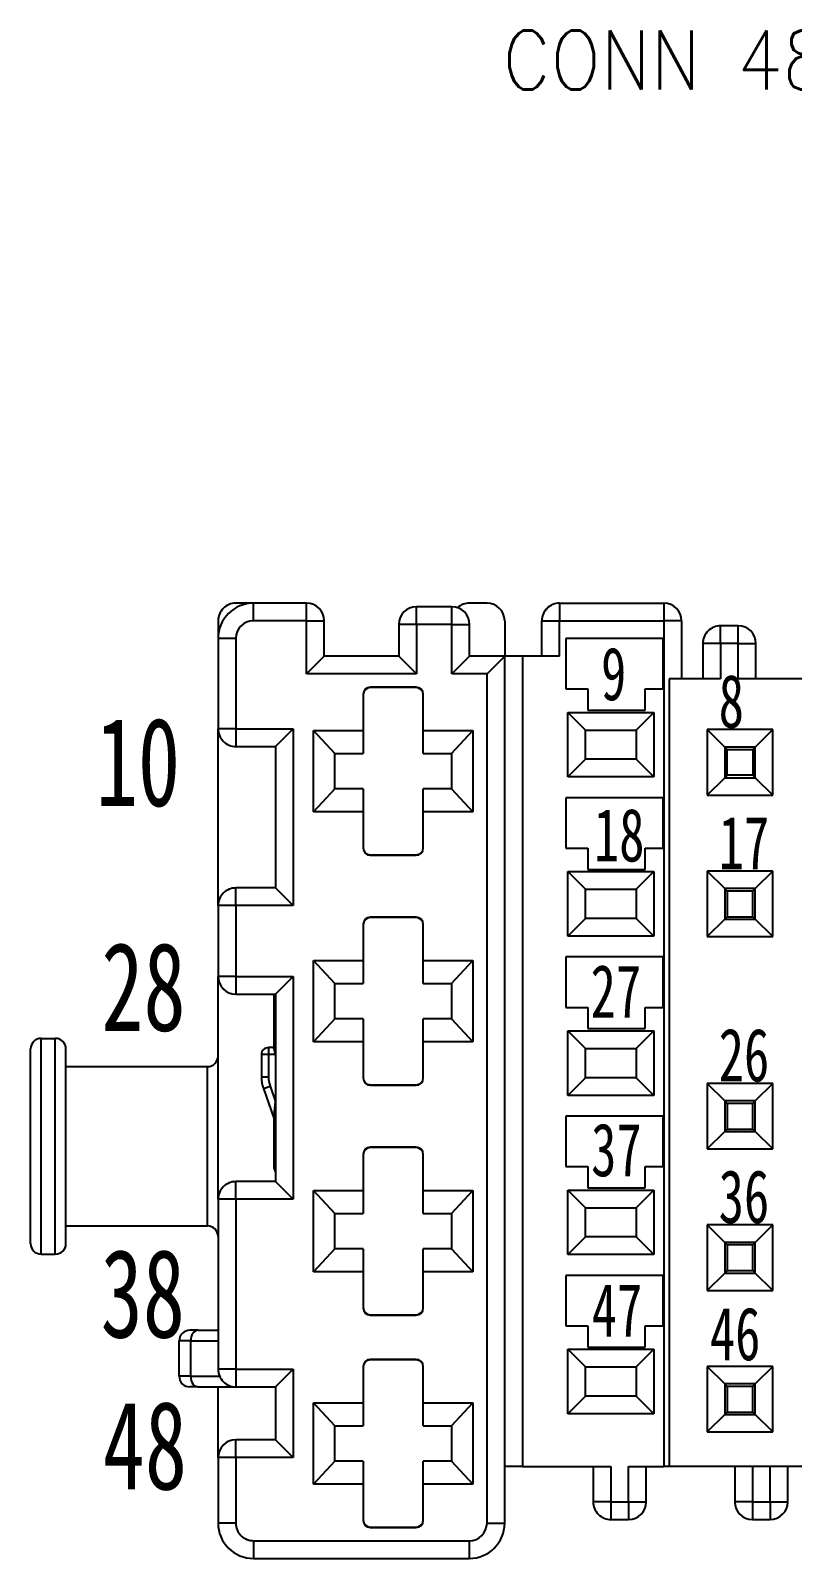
# Model space of a CAD drawing. Header units: inches. Extents: x 47316 to 59086, y 3141 to 11743.
# Drawn here: x 50661.9 to 50694.2, y 5804.1 to 5868.9 of the extents above; entities that cross this region are included whole.
import ezdxf

# ---------------------------------------------------------------- set-up
doc = ezdxf.new("R2010")
doc.units = ezdxf.units.IN
doc.header["$MEASUREMENT"] = 0
doc.layers.add('_BLACK_HOLE', color=7, linetype='Continuous')
doc.styles.get("Standard").update_dxf_attribs({"font": ''})
doc.styles.get('Standard').set_extended_font_data('SimSun')

msp = doc.modelspace()

# ---------------------------------------------------------------- linework, layer by layer
at = {"layer": '_BLACK_HOLE', "color": 0, "lineweight": -3, "ltscale": 0.012387}
msp.add_line((50671.38, 5844.579), (50670.637, 5844.579), dxfattribs=at)
at = {"layer": '_BLACK_HOLE', "color": 0, "lineweight": -3, "ltscale": 0.0375}
for p, q in [((50673.637, 5844.579), (50671.387, 5844.579)), ((50673.637, 5843.829), (50671.387, 5843.829)), ((50673.637, 5841.579), (50673.637, 5843.829)), ((50672.324, 5811.354), (50672.324, 5809.104))]:
    msp.add_line(p, q, dxfattribs=at)
at = {"layer": '_BLACK_HOLE', "color": 0, "lineweight": -3, "ltscale": 0.0125}
for p, q in [((50671.387, 5843.829), (50671.387, 5844.579)), ((50673.637, 5843.829), (50673.637, 5844.579)), ((50678.296, 5843.679), (50678.296, 5844.429)), ((50679.796, 5843.679), (50679.796, 5844.429)), ((50681.287, 5844.579), (50680.537, 5844.579)), ((50684.362, 5844.579), (50684.362, 5843.829)), ((50688.787, 5844.579), (50688.787, 5843.829)), ((50673.637, 5843.829), (50674.387, 5843.829)), ((50678.296, 5843.679), (50677.546, 5843.679)), ((50679.796, 5843.679), (50680.546, 5843.679)), ((50683.612, 5843.829), (50684.362, 5843.829)), ((50689.537, 5843.829), (50688.787, 5843.829)), ((50691.937, 5843.619), (50691.187, 5843.619)), ((50691.187, 5842.869), (50691.187, 5843.619)), ((50691.937, 5842.869), (50691.937, 5843.619)), ((50670.637, 5843.079), (50669.887, 5843.079)), ((50691.187, 5842.869), (50690.437, 5842.869)), ((50691.937, 5842.869), (50691.187, 5842.869)), ((50691.937, 5842.869), (50692.687, 5842.869)), ((50682.787, 5842.329), (50682.037, 5842.329)), ((50687.999, 5840.941), (50688.749, 5840.941)), ((50670.637, 5839.254), (50669.887, 5839.254)), ((50670.637, 5839.254), (50670.637, 5838.504)), ((50687.999, 5834.191), (50688.749, 5834.191)), ((50670.637, 5831.754), (50670.637, 5832.504)), ((50670.637, 5831.754), (50669.887, 5831.754)), ((50670.637, 5828.754), (50669.887, 5828.754)), ((50670.637, 5828.754), (50670.637, 5828.004)), ((50687.999, 5827.442), (50688.749, 5827.442)), ((50687.999, 5820.691), (50688.749, 5820.691)), ((50670.637, 5819.304), (50670.637, 5820.054)), ((50670.637, 5819.304), (50669.887, 5819.304)), ((50687.999, 5813.941), (50688.749, 5813.941)), ((50670.637, 5812.104), (50669.887, 5812.104)), ((50670.637, 5812.104), (50670.637, 5811.354)), ((50670.637, 5808.354), (50670.637, 5809.104)), ((50670.637, 5808.354), (50669.887, 5808.354)), ((50682.787, 5807.979), (50682.037, 5807.979)), ((50686.537, 5806.479), (50685.787, 5806.479)), ((50686.537, 5806.479), (50687.287, 5806.479)), ((50686.537, 5806.479), (50686.537, 5805.729)), ((50687.287, 5806.479), (50688.037, 5806.479)), ((50687.287, 5806.479), (50687.287, 5805.729)), ((50692.537, 5806.479), (50691.787, 5806.479)), ((50692.537, 5806.479), (50693.287, 5806.479)), ((50692.537, 5806.479), (50692.537, 5805.729)), ((50693.287, 5806.479), (50694.037, 5806.479)), ((50693.287, 5806.479), (50693.287, 5805.729)), ((50670.637, 5805.579), (50669.887, 5805.579)), ((50681.287, 5805.579), (50682.037, 5805.578)), ((50686.537, 5805.729), (50687.287, 5805.729)), ((50692.537, 5805.729), (50693.287, 5805.729)), ((50671.387, 5804.829), (50671.387, 5804.079)), ((50680.537, 5804.829), (50680.537, 5804.079))]:
    msp.add_line(p, q, dxfattribs=at)
at = {"layer": '_BLACK_HOLE', "color": 0, "lineweight": -3, "ltscale": 0.025}
for p, q in [((50679.796, 5844.429), (50678.296, 5844.429)), ((50674.387, 5842.329), (50674.387, 5843.829)), ((50679.796, 5843.679), (50678.296, 5843.679)), ((50682.037, 5843.829), (50682.037, 5842.329)), ((50683.612, 5842.329), (50683.612, 5843.829)), ((50684.362, 5842.329), (50684.362, 5843.829)), ((50690.437, 5842.869), (50690.437, 5841.369)), ((50691.187, 5842.869), (50691.187, 5841.369)), ((50691.937, 5841.369), (50691.937, 5842.869)), ((50692.687, 5841.369), (50692.687, 5842.869)), ((50674.837, 5836.704), (50674.837, 5838.204)), ((50679.787, 5838.204), (50679.787, 5836.704)), ((50674.837, 5826.954), (50674.837, 5828.454)), ((50679.787, 5828.454), (50679.787, 5826.954)), ((50674.837, 5817.204), (50674.837, 5818.704)), ((50679.787, 5818.704), (50679.787, 5817.204)), ((50668.237, 5811.804), (50668.237, 5813.304)), ((50668.728, 5811.804), (50668.728, 5813.304)), ((50674.837, 5808.204), (50674.837, 5809.704)), ((50679.787, 5809.704), (50679.787, 5808.204)), ((50685.787, 5807.979), (50685.787, 5806.479)), ((50686.537, 5807.979), (50686.537, 5806.479)), ((50687.287, 5807.979), (50688.787, 5807.979)), ((50687.287, 5806.479), (50687.287, 5807.979)), ((50688.037, 5806.479), (50688.037, 5807.979)), ((50691.787, 5807.979), (50691.787, 5806.479)), ((50692.537, 5807.979), (50692.537, 5806.479)), ((50693.287, 5806.479), (50693.287, 5807.979)), ((50694.037, 5806.479), (50694.037, 5807.979))]:
    msp.add_line(p, q, dxfattribs=at)
at = {"layer": '_BLACK_HOLE', "color": 0, "lineweight": -3, "ltscale": 0.07375}
for p, q in [((50684.362, 5844.579), (50688.787, 5844.579)), ((50684.362, 5843.829), (50688.787, 5843.829))]:
    msp.add_line(p, q, dxfattribs=at)
at = {"layer": '_BLACK_HOLE', "color": 0, "lineweight": -3, "ltscale": 0.012499}
msp.add_line((50669.887, 5843.829), (50669.887, 5843.079), dxfattribs=at)
at = {"layer": '_BLACK_HOLE', "color": 0, "lineweight": -3, "ltscale": 0.022501}
for p, q in [((50677.546, 5843.679), (50677.546, 5842.329)), ((50680.546, 5842.329), (50680.546, 5843.679))]:
    msp.add_line(p, q, dxfattribs=at)
at = {"layer": '_BLACK_HOLE', "color": 0, "lineweight": -3, "ltscale": 0.035001}
for p, q in [((50678.296, 5843.679), (50678.296, 5841.579)), ((50679.796, 5841.579), (50679.796, 5843.679)), ((50673.937, 5839.179), (50676.037, 5839.179)), ((50676.037, 5835.729), (50673.937, 5835.729)), ((50673.937, 5829.429), (50676.037, 5829.429)), ((50676.037, 5825.979), (50673.937, 5825.979)), ((50673.937, 5819.679), (50676.037, 5819.679)), ((50676.037, 5816.229), (50673.937, 5816.229)), ((50673.937, 5810.679), (50676.037, 5810.679)), ((50676.037, 5807.229), (50673.937, 5807.229))]:
    msp.add_line(p, q, dxfattribs=at)
at = {"layer": '_BLACK_HOLE', "color": 0, "lineweight": -3}
for p, q in [((50688.787, 5843.829), (50688.787, 5807.979)), ((50682.037, 5805.579), (50682.037, 5842.329)), ((50682.787, 5842.329), (50682.787, 5807.979)), ((50681.287, 5805.579), (50681.287, 5841.579)), ((50689.012, 5841.369), (50689.012, 5807.979)), ((50672.251, 5825.708), (50672.249, 5825.721)), ((50672.262, 5825.674), (50672.251, 5825.708)), ((50672.324, 5825.439), (50672.262, 5825.674)), ((50672.259, 5822.889), (50672.324, 5823.433)), ((50672.249, 5822.793), (50672.259, 5822.889))]:
    msp.add_line(p, q, dxfattribs=at)
at = {"layer": '_BLACK_HOLE', "color": 0, "lineweight": -3, "ltscale": 0.041}
msp.add_line((50689.537, 5843.829), (50689.537, 5841.369), dxfattribs=at)
at = {"layer": '_BLACK_HOLE', "color": 0, "lineweight": -3, "ltscale": 0.06375}
for p, q in [((50669.887, 5843.079), (50669.887, 5839.254)), ((50670.637, 5843.079), (50670.637, 5839.254))]:
    msp.add_line(p, q, dxfattribs=at)
at = {"layer": '_BLACK_HOLE', "color": 0, "lineweight": -3, "ltscale": 0.035625}
for p, q in [((50684.624, 5843.079), (50684.624, 5840.941)), ((50688.749, 5840.941), (50688.749, 5843.079)), ((50684.624, 5836.329), (50684.624, 5834.191)), ((50688.749, 5834.191), (50688.749, 5836.329)), ((50684.624, 5829.579), (50684.624, 5827.442)), ((50688.749, 5827.442), (50688.749, 5829.579)), ((50684.624, 5822.829), (50684.624, 5820.691)), ((50688.749, 5820.691), (50688.749, 5822.829)), ((50684.624, 5816.079), (50684.624, 5813.941)), ((50688.749, 5813.941), (50688.749, 5816.079))]:
    msp.add_line(p, q, dxfattribs=at)
at = {"layer": '_BLACK_HOLE', "color": 0, "lineweight": -3, "ltscale": 0.06875}
for p, q in [((50688.749, 5843.079), (50684.624, 5843.079)), ((50688.749, 5836.329), (50684.624, 5836.329)), ((50688.749, 5829.579), (50684.624, 5829.579)), ((50688.749, 5822.829), (50684.624, 5822.829)), ((50688.749, 5816.079), (50684.624, 5816.079))]:
    msp.add_line(p, q, dxfattribs=at)
at = {"layer": '_BLACK_HOLE', "color": 0, "lineweight": -3, "ltscale": 0.017678}
for p, q in [((50674.387, 5842.329), (50673.637, 5841.579)), ((50677.546, 5842.329), (50678.296, 5841.579)), ((50680.546, 5842.329), (50679.796, 5841.579)), ((50682.037, 5842.329), (50681.287, 5841.579)), ((50685.468, 5839.197), (50684.718, 5839.947)), ((50687.606, 5839.197), (50688.356, 5839.947)), ((50672.324, 5838.504), (50673.074, 5839.254)), ((50685.468, 5837.96), (50684.718, 5837.21)), ((50687.606, 5837.96), (50688.356, 5837.21)), ((50685.468, 5832.447), (50684.718, 5833.197)), ((50687.606, 5832.447), (50688.356, 5833.197)), ((50672.324, 5832.504), (50673.074, 5831.754)), ((50685.468, 5831.21), (50684.718, 5830.46)), ((50687.606, 5831.21), (50688.356, 5830.46)), ((50672.324, 5828.004), (50673.074, 5828.754)), ((50685.468, 5825.697), (50684.718, 5826.447)), ((50687.606, 5825.697), (50688.356, 5826.447)), ((50685.468, 5824.46), (50684.718, 5823.71)), ((50687.606, 5824.46), (50688.356, 5823.71)), ((50672.324, 5820.054), (50673.074, 5819.304)), ((50685.468, 5818.947), (50684.718, 5819.697)), ((50687.606, 5818.947), (50688.356, 5819.697)), ((50685.468, 5817.71), (50684.718, 5816.96)), ((50687.606, 5817.71), (50688.356, 5816.96)), ((50685.468, 5812.197), (50684.718, 5812.947)), ((50687.606, 5812.197), (50688.356, 5812.947)), ((50672.324, 5811.354), (50673.074, 5812.104)), ((50685.468, 5810.96), (50684.718, 5810.21)), ((50687.606, 5810.96), (50688.356, 5810.21)), ((50672.324, 5809.104), (50673.074, 5808.354))]:
    msp.add_line(p, q, dxfattribs=at)
at = {"layer": '_BLACK_HOLE', "color": 0, "lineweight": -3, "ltscale": 0.052649}
msp.add_line((50677.546, 5842.329), (50674.387, 5842.329), dxfattribs=at)
at = {"layer": '_BLACK_HOLE', "color": 0, "lineweight": -3, "ltscale": 0.02485}
for p, q in [((50682.037, 5842.329), (50680.546, 5842.329)), ((50681.287, 5841.579), (50679.796, 5841.579))]:
    msp.add_line(p, q, dxfattribs=at)
at = {"layer": '_BLACK_HOLE', "color": 0, "lineweight": -3, "ltscale": 0.02625}
msp.add_line((50684.362, 5842.329), (50682.787, 5842.329), dxfattribs=at)
at = {"layer": '_BLACK_HOLE', "color": 0, "lineweight": -3, "ltscale": 0.077649}
msp.add_line((50678.296, 5841.579), (50673.637, 5841.579), dxfattribs=at)
at = {"layer": '_BLACK_HOLE', "color": 0, "lineweight": -3, "ltscale": 0.0325}
for p, q in [((50678.287, 5841.016), (50676.337, 5841.016)), ((50678.287, 5840.996), (50676.337, 5840.996)), ((50676.337, 5833.911), (50678.287, 5833.911)), ((50676.337, 5833.891), (50678.287, 5833.891)), ((50678.287, 5831.266), (50676.337, 5831.266)), ((50678.287, 5831.246), (50676.337, 5831.246)), ((50676.337, 5824.161), (50678.287, 5824.161)), ((50676.337, 5824.141), (50678.287, 5824.141)), ((50678.287, 5821.516), (50676.337, 5821.516)), ((50678.287, 5821.496), (50676.337, 5821.496)), ((50676.337, 5814.411), (50678.287, 5814.411)), ((50676.337, 5814.391), (50678.287, 5814.391)), ((50678.287, 5812.516), (50676.337, 5812.516)), ((50678.287, 5812.496), (50676.337, 5812.496)), ((50676.337, 5805.411), (50678.287, 5805.411)), ((50676.337, 5805.391), (50678.287, 5805.391))]:
    msp.add_line(p, q, dxfattribs=at)
at = {"layer": '_BLACK_HOLE', "color": 0, "lineweight": -3, "ltscale": 0.000331116}
for p, q in [((50676.337, 5841.016), (50676.337, 5840.996)), ((50678.287, 5841.016), (50678.287, 5840.996)), ((50676.337, 5831.266), (50676.337, 5831.246)), ((50678.287, 5831.266), (50678.287, 5831.246)), ((50676.337, 5821.516), (50676.337, 5821.496)), ((50678.287, 5821.516), (50678.287, 5821.496)), ((50676.337, 5812.516), (50676.337, 5812.496)), ((50678.287, 5812.516), (50678.287, 5812.496))]:
    msp.add_line(p, q, dxfattribs=at)
at = {"layer": '_BLACK_HOLE', "color": 0, "lineweight": -3, "ltscale": 0.015625}
for p, q in [((50684.624, 5840.941), (50685.562, 5840.941)), ((50684.624, 5834.191), (50685.562, 5834.191)), ((50684.624, 5827.442), (50685.562, 5827.442)), ((50684.624, 5820.691), (50685.562, 5820.691)), ((50684.624, 5813.941), (50685.562, 5813.941))]:
    msp.add_line(p, q, dxfattribs=at)
at = {"layer": '_BLACK_HOLE', "color": 0, "lineweight": -3, "ltscale": 0.015}
for p, q in [((50685.562, 5840.941), (50685.562, 5840.041)), ((50687.999, 5840.041), (50687.999, 5840.941)), ((50685.562, 5834.191), (50685.562, 5833.291)), ((50687.999, 5833.291), (50687.999, 5834.191)), ((50685.562, 5820.691), (50685.562, 5819.791)), ((50687.999, 5819.791), (50687.999, 5820.691)), ((50685.562, 5813.941), (50685.562, 5813.041)), ((50687.999, 5813.041), (50687.999, 5813.941))]:
    msp.add_line(p, q, dxfattribs=at)
at = {"layer": '_BLACK_HOLE', "color": 0, "lineweight": -3, "ltscale": 0.036249}
msp.add_line((50691.187, 5841.369), (50689.012, 5841.369), dxfattribs=at)
at = {"layer": '_BLACK_HOLE', "color": 0, "lineweight": -3, "ltscale": 0.36875}
msp.add_line((50714.062, 5841.369), (50691.937, 5841.369), dxfattribs=at)
at = {"layer": '_BLACK_HOLE', "color": 0, "lineweight": -3, "ltscale": 0.025624}
for p, q in [((50676.037, 5840.716), (50676.037, 5839.179)), ((50678.587, 5839.179), (50678.587, 5840.716)), ((50676.037, 5835.729), (50676.037, 5834.191)), ((50678.587, 5834.191), (50678.587, 5835.729)), ((50676.037, 5830.966), (50676.037, 5829.429)), ((50678.587, 5829.429), (50678.587, 5830.966)), ((50676.037, 5825.979), (50676.037, 5824.441)), ((50678.587, 5824.441), (50678.587, 5825.979)), ((50676.037, 5821.216), (50676.037, 5819.679)), ((50678.587, 5819.679), (50678.587, 5821.216)), ((50676.037, 5816.229), (50676.037, 5814.691)), ((50678.587, 5814.691), (50678.587, 5816.229)), ((50676.037, 5812.216), (50676.037, 5810.679)), ((50678.587, 5810.679), (50678.587, 5812.216)), ((50676.037, 5807.229), (50676.037, 5805.691)), ((50678.587, 5805.691), (50678.587, 5807.229))]:
    msp.add_line(p, q, dxfattribs=at)
at = {"layer": '_BLACK_HOLE', "color": 0, "lineweight": -3, "ltscale": 0.045625}
for p, q in [((50684.718, 5837.21), (50684.718, 5839.947)), ((50688.356, 5839.947), (50688.356, 5837.21)), ((50684.718, 5830.46), (50684.718, 5833.197)), ((50688.356, 5833.197), (50688.356, 5830.46)), ((50684.718, 5823.71), (50684.718, 5826.447)), ((50688.356, 5826.447), (50688.356, 5823.71)), ((50684.718, 5816.96), (50684.718, 5819.697)), ((50688.356, 5819.697), (50688.356, 5816.96)), ((50684.718, 5810.21), (50684.718, 5812.947)), ((50688.356, 5812.947), (50688.356, 5810.21))]:
    msp.add_line(p, q, dxfattribs=at)
at = {"layer": '_BLACK_HOLE', "color": 0, "lineweight": -3, "ltscale": 0.060626}
for p, q in [((50684.718, 5839.947), (50688.356, 5839.947)), ((50688.356, 5837.21), (50684.718, 5837.21)), ((50684.718, 5833.197), (50688.356, 5833.197)), ((50688.356, 5830.46), (50684.718, 5830.46)), ((50684.718, 5826.447), (50688.356, 5826.447)), ((50688.356, 5823.71), (50684.718, 5823.71)), ((50684.718, 5819.697), (50688.356, 5819.697)), ((50688.356, 5816.96), (50684.718, 5816.96)), ((50684.718, 5812.947), (50688.356, 5812.947)), ((50688.356, 5810.21), (50684.718, 5810.21))]:
    msp.add_line(p, q, dxfattribs=at)
at = {"layer": '_BLACK_HOLE', "color": 0, "lineweight": -3, "ltscale": 0.040625}
for p, q in [((50685.562, 5840.041), (50687.999, 5840.041)), ((50670.637, 5839.254), (50673.074, 5839.254)), ((50685.562, 5833.291), (50687.999, 5833.291)), ((50673.074, 5831.754), (50670.637, 5831.754)), ((50670.637, 5828.754), (50673.074, 5828.754)), ((50685.562, 5826.542), (50687.999, 5826.542)), ((50685.562, 5819.791), (50687.999, 5819.791)), ((50673.074, 5819.304), (50670.637, 5819.304)), ((50685.562, 5813.041), (50687.999, 5813.041)), ((50670.637, 5812.104), (50673.074, 5812.104)), ((50673.074, 5808.354), (50670.637, 5808.354))]:
    msp.add_line(p, q, dxfattribs=at)
at = {"layer": '_BLACK_HOLE', "color": 0, "lineweight": -3, "ltscale": 0.125}
for p, q in [((50669.887, 5831.754), (50669.887, 5839.254)), ((50673.074, 5839.254), (50673.074, 5831.754))]:
    msp.add_line(p, q, dxfattribs=at)
at = {"layer": '_BLACK_HOLE', "color": 0, "lineweight": -3, "ltscale": 0.0575}
for p, q in [((50673.937, 5835.729), (50673.937, 5839.179)), ((50680.687, 5839.179), (50680.687, 5835.729)), ((50673.937, 5825.979), (50673.937, 5829.429)), ((50680.687, 5829.429), (50680.687, 5825.979)), ((50673.937, 5816.229), (50673.937, 5819.679)), ((50680.687, 5819.679), (50680.687, 5816.229)), ((50673.937, 5807.229), (50673.937, 5810.679)), ((50680.687, 5810.679), (50680.687, 5807.229))]:
    msp.add_line(p, q, dxfattribs=at)
at = {"layer": '_BLACK_HOLE', "color": 0, "lineweight": -3, "ltscale": 0.022116}
for p, q in [((50674.837, 5838.204), (50673.937, 5839.179)), ((50674.837, 5828.454), (50673.937, 5829.429)), ((50674.837, 5818.704), (50673.937, 5819.679)), ((50674.837, 5809.704), (50673.937, 5810.679))]:
    msp.add_line(p, q, dxfattribs=at)
at = {"layer": '_BLACK_HOLE', "color": 0, "lineweight": -3, "ltscale": 0.016251}
for p, q in [((50676.037, 5839.179), (50676.037, 5838.204)), ((50678.587, 5838.204), (50678.587, 5839.179)), ((50676.037, 5829.429), (50676.037, 5828.454)), ((50678.587, 5828.454), (50678.587, 5829.429)), ((50676.037, 5819.679), (50676.037, 5818.704)), ((50678.587, 5818.704), (50678.587, 5819.679)), ((50676.037, 5810.679), (50676.037, 5809.704)), ((50678.587, 5809.704), (50678.587, 5810.679))]:
    msp.add_line(p, q, dxfattribs=at)
at = {"layer": '_BLACK_HOLE', "color": 0, "lineweight": -3, "ltscale": 0.034999}
for p, q in [((50678.587, 5839.179), (50680.687, 5839.179)), ((50680.687, 5835.729), (50678.587, 5835.729)), ((50678.587, 5829.429), (50680.687, 5829.429)), ((50680.687, 5825.979), (50678.587, 5825.979)), ((50678.587, 5819.679), (50680.687, 5819.679)), ((50680.687, 5816.229), (50678.587, 5816.229)), ((50678.587, 5810.679), (50680.687, 5810.679)), ((50680.687, 5807.229), (50678.587, 5807.229))]:
    msp.add_line(p, q, dxfattribs=at)
at = {"layer": '_BLACK_HOLE', "color": 0, "lineweight": -3, "ltscale": 0.022115}
for p, q in [((50679.787, 5838.204), (50680.687, 5839.179)), ((50674.837, 5836.704), (50673.937, 5835.729)), ((50679.787, 5828.454), (50680.687, 5829.429)), ((50674.837, 5826.954), (50673.937, 5825.979)), ((50679.787, 5818.704), (50680.687, 5819.679)), ((50674.837, 5817.204), (50673.937, 5816.229)), ((50679.787, 5809.704), (50680.687, 5810.679)), ((50674.837, 5808.204), (50673.937, 5807.229))]:
    msp.add_line(p, q, dxfattribs=at)
at = {"layer": '_BLACK_HOLE', "color": 0, "lineweight": -3, "ltscale": 0.020625}
for p, q in [((50685.468, 5837.96), (50685.468, 5839.197)), ((50687.606, 5839.197), (50687.606, 5837.96)), ((50685.468, 5831.21), (50685.468, 5832.447)), ((50687.606, 5832.447), (50687.606, 5831.21)), ((50685.468, 5824.46), (50685.468, 5825.697)), ((50687.606, 5825.697), (50687.606, 5824.46)), ((50685.468, 5817.71), (50685.468, 5818.947)), ((50687.606, 5818.947), (50687.606, 5817.71)), ((50685.468, 5810.96), (50685.468, 5812.197)), ((50687.606, 5812.197), (50687.606, 5810.96))]:
    msp.add_line(p, q, dxfattribs=at)
at = {"layer": '_BLACK_HOLE', "color": 0, "lineweight": -3, "ltscale": 0.035626}
for p, q in [((50685.468, 5839.197), (50687.606, 5839.197)), ((50687.606, 5837.96), (50685.468, 5837.96)), ((50685.468, 5832.447), (50687.606, 5832.447)), ((50687.606, 5831.21), (50685.468, 5831.21)), ((50685.468, 5825.697), (50687.606, 5825.697)), ((50687.606, 5824.46), (50685.468, 5824.46)), ((50685.468, 5818.947), (50687.606, 5818.947)), ((50687.606, 5817.71), (50685.468, 5817.71)), ((50685.468, 5812.197), (50687.606, 5812.197)), ((50687.606, 5810.96), (50685.468, 5810.96))]:
    msp.add_line(p, q, dxfattribs=at)
at = {"layer": '_BLACK_HOLE', "color": 0, "lineweight": -3, "ltscale": 0.046251}
for p, q in [((50693.399, 5839.216), (50690.624, 5839.216)), ((50690.624, 5836.441), (50693.399, 5836.441)), ((50693.399, 5833.216), (50690.624, 5833.216)), ((50690.624, 5830.441), (50693.399, 5830.441)), ((50693.399, 5824.216), (50690.624, 5824.216)), ((50690.624, 5821.441), (50693.399, 5821.441)), ((50693.399, 5818.216), (50690.624, 5818.216)), ((50690.624, 5815.441), (50693.399, 5815.441)), ((50693.399, 5812.216), (50690.624, 5812.216)), ((50690.624, 5809.441), (50693.399, 5809.441))]:
    msp.add_line(p, q, dxfattribs=at)
at = {"layer": '_BLACK_HOLE', "color": 0, "lineweight": -3, "ltscale": 0.04625}
for p, q in [((50690.624, 5839.216), (50690.624, 5836.441)), ((50693.399, 5836.441), (50693.399, 5839.216)), ((50690.624, 5833.216), (50690.624, 5830.441)), ((50693.399, 5830.441), (50693.399, 5833.216)), ((50690.624, 5824.216), (50690.624, 5821.441)), ((50693.399, 5821.441), (50693.399, 5824.216)), ((50690.624, 5818.216), (50690.624, 5815.441)), ((50693.399, 5815.441), (50693.399, 5818.216)), ((50690.624, 5812.216), (50690.624, 5809.441)), ((50693.399, 5809.441), (50693.399, 5812.216)), ((50669.887, 5808.354), (50669.887, 5805.579)), ((50670.637, 5808.354), (50670.637, 5805.579))]:
    msp.add_line(p, q, dxfattribs=at)
at = {"layer": '_BLACK_HOLE', "color": 0, "lineweight": -3, "ltscale": 0.017425}
for p, q in [((50690.624, 5839.216), (50691.364, 5838.477)), ((50690.624, 5836.441), (50691.364, 5837.18)), ((50690.624, 5833.216), (50691.364, 5832.477)), ((50690.624, 5830.441), (50691.364, 5831.18)), ((50690.624, 5824.216), (50691.364, 5823.477)), ((50690.624, 5821.441), (50691.364, 5822.18)), ((50690.624, 5818.216), (50691.364, 5817.477)), ((50690.624, 5815.441), (50691.364, 5816.18)), ((50690.624, 5812.216), (50691.364, 5811.477)), ((50690.624, 5809.441), (50691.364, 5810.18))]:
    msp.add_line(p, q, dxfattribs=at)
at = {"layer": '_BLACK_HOLE', "color": 0, "lineweight": -3, "ltscale": 0.017424}
for p, q in [((50693.399, 5839.216), (50692.66, 5838.477)), ((50693.399, 5836.441), (50692.66, 5837.18)), ((50693.399, 5833.216), (50692.66, 5832.477)), ((50693.399, 5830.441), (50692.66, 5831.18)), ((50693.399, 5824.216), (50692.66, 5823.477)), ((50693.399, 5821.441), (50692.66, 5822.18)), ((50693.399, 5818.216), (50692.66, 5817.477)), ((50693.399, 5815.441), (50692.66, 5816.18)), ((50693.399, 5812.216), (50692.66, 5811.477)), ((50693.399, 5809.441), (50692.66, 5810.18))]:
    msp.add_line(p, q, dxfattribs=at)
at = {"layer": '_BLACK_HOLE', "color": 0, "lineweight": -3, "ltscale": 0.028125}
for p, q in [((50670.637, 5838.504), (50672.324, 5838.504)), ((50672.324, 5832.504), (50670.637, 5832.504)), ((50670.637, 5828.004), (50672.324, 5828.004)), ((50672.324, 5820.054), (50670.637, 5820.054)), ((50670.637, 5811.354), (50672.324, 5811.354)), ((50672.324, 5809.104), (50670.637, 5809.104))]:
    msp.add_line(p, q, dxfattribs=at)
at = {"layer": '_BLACK_HOLE', "color": 0, "lineweight": -3, "ltscale": 0.1}
for p, q in [((50672.324, 5838.504), (50672.324, 5832.504)), ((50663.437, 5824.929), (50669.437, 5824.929)), ((50663.437, 5818.179), (50669.437, 5818.179))]:
    msp.add_line(p, q, dxfattribs=at)
at = {"layer": '_BLACK_HOLE', "color": 0, "lineweight": -3, "ltscale": 0.021609}
for p, q in [((50692.66, 5838.477), (50691.364, 5838.477)), ((50691.364, 5838.477), (50691.364, 5837.18)), ((50692.66, 5837.18), (50692.66, 5838.477)), ((50691.364, 5837.18), (50692.66, 5837.18)), ((50692.66, 5832.477), (50691.364, 5832.477)), ((50691.364, 5832.477), (50691.364, 5831.18)), ((50692.66, 5831.18), (50692.66, 5832.477)), ((50691.364, 5831.18), (50692.66, 5831.18)), ((50692.66, 5823.477), (50691.364, 5823.477)), ((50691.364, 5823.477), (50691.364, 5822.18)), ((50692.66, 5822.18), (50692.66, 5823.477)), ((50691.364, 5822.18), (50692.66, 5822.18)), ((50692.66, 5817.477), (50691.364, 5817.477)), ((50691.364, 5817.477), (50691.364, 5816.18)), ((50692.66, 5816.18), (50692.66, 5817.477)), ((50691.364, 5816.18), (50692.66, 5816.18)), ((50692.66, 5811.477), (50691.364, 5811.477)), ((50691.364, 5811.477), (50691.364, 5810.18)), ((50692.66, 5810.18), (50692.66, 5811.477)), ((50691.364, 5810.18), (50692.66, 5810.18))]:
    msp.add_line(p, q, dxfattribs=at)
at = {"layer": '_BLACK_HOLE', "color": 0, "lineweight": -3, "ltscale": 0.002463}
for p, q in [((50691.364, 5838.477), (50691.468, 5838.372)), ((50691.364, 5837.18), (50691.468, 5837.285)), ((50691.364, 5832.477), (50691.468, 5832.372)), ((50691.364, 5831.18), (50691.468, 5831.285)), ((50691.364, 5823.477), (50691.468, 5823.372)), ((50691.364, 5822.18), (50691.468, 5822.285)), ((50691.364, 5817.477), (50691.468, 5817.372)), ((50691.364, 5816.18), (50691.468, 5816.285)), ((50691.364, 5811.477), (50691.468, 5811.372)), ((50691.364, 5810.18), (50691.468, 5810.285))]:
    msp.add_line(p, q, dxfattribs=at)
at = {"layer": '_BLACK_HOLE', "color": 0, "lineweight": -3, "ltscale": 0.018126}
for p, q in [((50691.468, 5838.372), (50692.556, 5838.372)), ((50692.556, 5837.285), (50691.468, 5837.285)), ((50692.556, 5832.372), (50691.468, 5832.372)), ((50691.468, 5831.285), (50692.556, 5831.285)), ((50692.556, 5823.372), (50691.468, 5823.372)), ((50691.468, 5822.285), (50692.556, 5822.285)), ((50692.556, 5817.372), (50691.468, 5817.372)), ((50691.468, 5816.285), (50692.556, 5816.285)), ((50692.556, 5811.372), (50691.468, 5811.372)), ((50691.468, 5810.285), (50692.556, 5810.285))]:
    msp.add_line(p, q, dxfattribs=at)
at = {"layer": '_BLACK_HOLE', "color": 0, "lineweight": -3, "ltscale": 0.018125}
for p, q in [((50691.468, 5837.285), (50691.468, 5838.372)), ((50692.556, 5838.372), (50692.556, 5837.285)), ((50691.468, 5832.372), (50691.468, 5831.285)), ((50692.556, 5831.285), (50692.556, 5832.372)), ((50691.468, 5823.372), (50691.468, 5822.285)), ((50692.556, 5822.285), (50692.556, 5823.372)), ((50691.468, 5817.372), (50691.468, 5816.285)), ((50692.556, 5816.285), (50692.556, 5817.372)), ((50691.468, 5811.372), (50691.468, 5810.285)), ((50692.556, 5810.285), (50692.556, 5811.372))]:
    msp.add_line(p, q, dxfattribs=at)
at = {"layer": '_BLACK_HOLE', "color": 0, "lineweight": -3, "ltscale": 0.002464}
for p, q in [((50692.66, 5838.477), (50692.556, 5838.372)), ((50692.66, 5837.18), (50692.556, 5837.285)), ((50692.66, 5832.477), (50692.556, 5832.372)), ((50692.66, 5831.18), (50692.556, 5831.285)), ((50692.66, 5823.477), (50692.556, 5823.372)), ((50692.66, 5822.18), (50692.556, 5822.285)), ((50692.66, 5817.477), (50692.556, 5817.372)), ((50692.66, 5816.18), (50692.556, 5816.285)), ((50692.66, 5811.477), (50692.556, 5811.372)), ((50692.66, 5810.18), (50692.556, 5810.285))]:
    msp.add_line(p, q, dxfattribs=at)
at = {"layer": '_BLACK_HOLE', "color": 0, "lineweight": -3, "ltscale": 0.02}
for p, q in [((50674.837, 5838.204), (50676.037, 5838.204)), ((50678.587, 5838.204), (50679.787, 5838.204)), ((50676.037, 5836.704), (50674.837, 5836.704)), ((50679.787, 5836.704), (50678.587, 5836.704)), ((50674.837, 5828.454), (50676.037, 5828.454)), ((50678.587, 5828.454), (50679.787, 5828.454)), ((50676.037, 5826.954), (50674.837, 5826.954)), ((50679.787, 5826.954), (50678.587, 5826.954)), ((50674.837, 5818.704), (50676.037, 5818.704)), ((50678.587, 5818.704), (50679.787, 5818.704)), ((50676.037, 5817.204), (50674.837, 5817.204)), ((50679.787, 5817.204), (50678.587, 5817.204)), ((50674.837, 5809.704), (50676.037, 5809.704)), ((50678.587, 5809.704), (50679.787, 5809.704)), ((50676.037, 5808.204), (50674.837, 5808.204)), ((50679.787, 5808.204), (50678.587, 5808.204))]:
    msp.add_line(p, q, dxfattribs=at)
at = {"layer": '_BLACK_HOLE', "color": 0, "lineweight": -3, "ltscale": 0.01625}
for p, q in [((50676.037, 5836.704), (50676.037, 5835.729)), ((50678.587, 5835.729), (50678.587, 5836.704)), ((50676.037, 5826.954), (50676.037, 5825.979)), ((50678.587, 5825.979), (50678.587, 5826.954)), ((50676.037, 5817.204), (50676.037, 5816.229)), ((50678.587, 5816.229), (50678.587, 5817.204)), ((50676.037, 5808.204), (50676.037, 5807.229)), ((50678.587, 5807.229), (50678.587, 5808.204))]:
    msp.add_line(p, q, dxfattribs=at)
at = {"layer": '_BLACK_HOLE', "color": 0, "lineweight": -3, "ltscale": 0.022114}
for p, q in [((50679.787, 5836.704), (50680.687, 5835.729)), ((50679.787, 5826.954), (50680.687, 5825.979)), ((50679.787, 5817.204), (50680.687, 5816.229)), ((50679.787, 5808.204), (50680.687, 5807.229))]:
    msp.add_line(p, q, dxfattribs=at)
at = {"layer": '_BLACK_HOLE', "color": 0, "lineweight": -3, "ltscale": 0.000331879}
for p, q in [((50676.337, 5833.891), (50676.337, 5833.911)), ((50678.287, 5833.891), (50678.287, 5833.911)), ((50676.337, 5824.141), (50676.337, 5824.161)), ((50678.287, 5824.141), (50678.287, 5824.161)), ((50676.337, 5814.391), (50676.337, 5814.411)), ((50678.287, 5814.391), (50678.287, 5814.411)), ((50676.337, 5805.391), (50676.337, 5805.411)), ((50678.287, 5805.391), (50678.287, 5805.411))]:
    msp.add_line(p, q, dxfattribs=at)
at = {"layer": '_BLACK_HOLE', "color": 0, "lineweight": -3, "ltscale": 0.05}
for p, q in [((50669.887, 5831.754), (50669.887, 5828.754)), ((50670.637, 5831.754), (50670.637, 5828.754)), ((50669.887, 5808.354), (50669.887, 5811.354))]:
    msp.add_line(p, q, dxfattribs=at)
at = {"layer": '_BLACK_HOLE', "color": 0, "lineweight": -3, "ltscale": 0.1575}
for p, q in [((50669.887, 5819.304), (50669.887, 5828.754)), ((50673.074, 5828.754), (50673.074, 5819.304))]:
    msp.add_line(p, q, dxfattribs=at)
at = {"layer": '_BLACK_HOLE', "color": 0, "lineweight": -3, "ltscale": 0.038046}
msp.add_line((50672.249, 5828.004), (50672.249, 5825.721), dxfattribs=at)
at = {"layer": '_BLACK_HOLE', "color": 0, "lineweight": -3, "ltscale": 0.1325}
msp.add_line((50672.324, 5828.004), (50672.324, 5820.054), dxfattribs=at)
at = {"layer": '_BLACK_HOLE', "color": 0, "lineweight": -3, "ltscale": 0.014999}
for p, q in [((50685.562, 5827.442), (50685.562, 5826.542)), ((50687.999, 5826.542), (50687.999, 5827.442))]:
    msp.add_line(p, q, dxfattribs=at)
at = {"layer": '_BLACK_HOLE', "color": 0, "lineweight": -3, "ltscale": 0.1525}
for p, q in [((50662.387, 5816.979), (50662.387, 5826.129)), ((50662.987, 5816.979), (50662.987, 5826.129))]:
    msp.add_line(p, q, dxfattribs=at)
at = {"layer": '_BLACK_HOLE', "color": 0, "lineweight": -3, "ltscale": 0.009999}
for p, q in [((50662.387, 5826.129), (50662.987, 5826.129)), ((50662.387, 5816.979), (50662.987, 5816.979))]:
    msp.add_line(p, q, dxfattribs=at)
at = {"layer": '_BLACK_HOLE', "color": 0, "lineweight": -3, "ltscale": 0.1375}
for p, q in [((50661.937, 5817.429), (50661.937, 5825.679)), ((50663.437, 5817.429), (50663.437, 5825.679))]:
    msp.add_line(p, q, dxfattribs=at)
at = {"layer": '_BLACK_HOLE', "color": 0, "lineweight": -3, "ltscale": 0.005}
for p, q in [((50672.024, 5825.439), (50671.724, 5825.439)), ((50672.024, 5825.739), (50672.024, 5825.439)), ((50672.324, 5825.439), (50672.024, 5825.439)), ((50671.724, 5824.494), (50672.024, 5824.494))]:
    msp.add_line(p, q, dxfattribs=at)
at = {"layer": '_BLACK_HOLE', "color": 0, "lineweight": -3, "ltscale": 0.015749}
for p, q in [((50671.724, 5825.439), (50671.724, 5824.494)), ((50672.024, 5825.439), (50672.024, 5824.494))]:
    msp.add_line(p, q, dxfattribs=at)
at = {"layer": '_BLACK_HOLE', "color": 0, "lineweight": -3, "ltscale": 0.003749}
msp.add_line((50672.249, 5825.739), (50672.024, 5825.739), dxfattribs=at)
at = {"layer": '_BLACK_HOLE', "color": 0, "lineweight": -3, "ltscale": 0.1125}
msp.add_line((50669.437, 5818.179), (50669.437, 5824.929), dxfattribs=at)
at = {"layer": '_BLACK_HOLE', "color": 0, "lineweight": -3, "ltscale": 0.004999}
msp.add_line((50671.809, 5823.998), (50672.092, 5824.097), dxfattribs=at)
at = {"layer": '_BLACK_HOLE', "color": 0, "lineweight": -3, "ltscale": 0.011727}
msp.add_line((50672.092, 5824.097), (50672.324, 5823.433), dxfattribs=at)
at = {"layer": '_BLACK_HOLE', "color": 0, "lineweight": -3, "ltscale": 0.022223}
msp.add_line((50671.809, 5823.998), (50672.249, 5822.74), dxfattribs=at)
at = {"layer": '_BLACK_HOLE', "color": 0, "lineweight": -3, "ltscale": 0.035101}
msp.add_line((50672.249, 5822.793), (50672.249, 5820.687), dxfattribs=at)
at = {"layer": '_BLACK_HOLE', "color": 0, "lineweight": -3, "ltscale": 0.12}
for p, q in [((50669.887, 5819.304), (50669.887, 5812.104)), ((50670.637, 5819.304), (50670.637, 5812.104))]:
    msp.add_line(p, q, dxfattribs=at)
at = {"layer": '_BLACK_HOLE', "color": 0, "lineweight": -3, "ltscale": 0.005728}
for p, q in [((50669.031, 5813.754), (50668.687, 5813.754)), ((50669.031, 5811.354), (50668.687, 5811.354))]:
    msp.add_line(p, q, dxfattribs=at)
at = {"layer": '_BLACK_HOLE', "color": 0, "lineweight": -3, "ltscale": 0.014273}
msp.add_line((50669.031, 5813.754), (50669.887, 5813.754), dxfattribs=at)
at = {"layer": '_BLACK_HOLE', "color": 0, "lineweight": -3, "ltscale": 0.008183}
for p, q in [((50668.728, 5813.304), (50668.237, 5813.304)), ((50668.728, 5811.804), (50668.237, 5811.804))]:
    msp.add_line(p, q, dxfattribs=at)
at = {"layer": '_BLACK_HOLE', "color": 0, "lineweight": -3, "ltscale": 0.019318}
msp.add_line((50668.728, 5813.304), (50669.887, 5813.304), dxfattribs=at)
at = {"layer": '_BLACK_HOLE', "color": 0, "lineweight": -3, "ltscale": 0.020361}
msp.add_line((50668.728, 5811.804), (50669.95, 5811.804), dxfattribs=at)
at = {"layer": '_BLACK_HOLE', "color": 0, "lineweight": -3, "ltscale": 0.0625}
for p, q in [((50673.074, 5812.104), (50673.074, 5808.354)), ((50682.787, 5807.979), (50686.537, 5807.979))]:
    msp.add_line(p, q, dxfattribs=at)
at = {"layer": '_BLACK_HOLE', "color": 0, "lineweight": -3, "ltscale": 0.026773}
msp.add_line((50669.031, 5811.354), (50670.637, 5811.354), dxfattribs=at)
at = {"layer": '_BLACK_HOLE', "color": 0, "lineweight": -3, "ltscale": 0.003751}
msp.add_line((50689.012, 5807.979), (50688.787, 5807.979), dxfattribs=at)
at = {"layer": '_BLACK_HOLE', "color": 0, "lineweight": -3, "ltscale": 0.417499}
msp.add_line((50714.062, 5807.979), (50689.012, 5807.979), dxfattribs=at)
at = {"layer": '_BLACK_HOLE', "color": 0, "lineweight": -3, "ltscale": 0.152499}
for p, q in [((50671.387, 5804.829), (50680.537, 5804.829)), ((50671.387, 5804.079), (50680.537, 5804.079))]:
    msp.add_line(p, q, dxfattribs=at)
at = {"layer": '_BLACK_HOLE', "color": 0, "lineweight": -3}
for centre, radius, start, end in [((50671.387, 5843.079), 1.5, 90, 180.00001), ((50670.637, 5843.829), 0.75, 90, 180.00001), ((50673.637, 5843.829), 0.75, 0, 90), ((50678.296, 5843.679), 0.75, 90, 179.99999), ((50679.796, 5843.679), 0.75, 0, 90), ((50680.537, 5843.829), 0.75, 90, 131.70831), ((50681.287, 5843.829), 0.75, 0, 90), ((50684.362, 5843.829), 0.75, 90, 180.00001), ((50688.787, 5843.829), 0.75, 0, 90), ((50671.387, 5843.079), 0.75, 90, 179.99999), ((50691.187, 5842.869), 0.75, 90, 180.00001), ((50691.937, 5842.869), 0.75, 0, 90), ((50676.337, 5840.716), 0.3, 90.02616, 179.97296), ((50676.337, 5840.696), 0.3, 90.03199, 179.9804), ((50678.287, 5840.716), 0.3, 0.01959, 89.96802), ((50678.287, 5840.696), 0.3, 0.02704, 89.97384), ((50670.637, 5839.254), 0.75, 179.99999, 270), ((50676.337, 5834.211), 0.3, 179.99711, 269.99707), ((50676.337, 5834.191), 0.3, 180.02034, 269.96714), ((50678.287, 5834.211), 0.3, 270.03286, 359.97966), ((50678.287, 5834.191), 0.3, 270.02616, 359.97296), ((50670.637, 5831.754), 0.75, 90, 180.00001), ((50676.337, 5830.966), 0.3, 90.02616, 179.97296), ((50676.337, 5830.946), 0.3, 90.03286, 179.97966), ((50678.287, 5830.966), 0.3, 0.02034, 89.96714), ((50678.287, 5830.946), 0.3, 0.02704, 89.97384), ((50670.637, 5828.754), 0.75, 180.00001, 270), ((50662.387, 5825.679), 0.45, 90, 180.00001), ((50662.987, 5825.679), 0.45, 0, 90), ((50669.437, 5825.379), 0.45, 270, 0), ((50672.024, 5825.439), 0.3, 90, 180.00001), ((50673.224, 5824.494), 1.5, 179.99999, 199.30001), ((50673.224, 5824.494), 1.2, 179.99999, 199.30001), ((50676.337, 5824.461), 0.3, 179.99711, 269.99707), ((50676.337, 5824.441), 0.3, 180.02034, 269.96714), ((50678.287, 5824.461), 0.3, 270.03286, 359.97966), ((50678.287, 5824.441), 0.3, 270.02616, 359.97296), ((50676.337, 5821.216), 0.3, 90.02616, 179.97296), ((50676.337, 5821.196), 0.3, 90.03286, 179.97966), ((50678.287, 5821.216), 0.3, 0.01959, 89.96802), ((50678.287, 5821.196), 0.3, 0.02704, 89.97384), ((50672.549, 5820.687), 0.3, 180.00001, 221.40962), ((50670.637, 5819.304), 0.75, 90, 180.00001), ((50669.437, 5817.729), 0.45, 0, 90), ((50662.387, 5817.429), 0.45, 180.00001, 270), ((50662.987, 5817.429), 0.45, 270, 0), ((50676.337, 5814.711), 0.3, 179.99711, 269.99707), ((50676.337, 5814.691), 0.3, 180.02034, 269.96714), ((50678.287, 5814.711), 0.3, 270.03286, 359.97966), ((50678.287, 5814.691), 0.3, 270.02616, 359.97296), ((50668.687, 5813.304), 0.45, 90, 180.00001), ((50676.337, 5812.216), 0.3, 90.02616, 179.97296), ((50676.337, 5812.196), 0.3, 90.03286, 179.97966), ((50678.287, 5812.216), 0.3, 0.02034, 89.96714), ((50678.287, 5812.196), 0.3, 0.02704, 89.97384), ((50670.637, 5812.104), 0.75, 179.99999, 270), ((50670.637, 5808.354), 0.75, 90, 179.99999), ((50686.537, 5806.479), 0.75, 179.99999, 270), ((50687.287, 5806.479), 0.75, 270, 0), ((50692.537, 5806.479), 0.75, 180.00001, 270), ((50693.287, 5806.479), 0.75, 270, 0), ((50671.387, 5805.579), 1.5, 179.99999, 270), ((50671.387, 5805.579), 0.75, 179.99999, 270), ((50676.337, 5805.711), 0.3, 179.99711, 269.99707), ((50676.337, 5805.691), 0.3, 180.0196, 269.96801), ((50678.287, 5805.711), 0.3, 270.03286, 359.97966), ((50678.287, 5805.691), 0.3, 270.02616, 359.97296), ((50680.537, 5805.579), 0.75, 270, 359.99978), ((50680.537, 5805.579), 1.5, 270, 359.99346)]:
    msp.add_arc(centre, radius, start, end, dxfattribs=at)
for centre, major_axis, ratio, start_param, end_param in [((50669.031, 5813.304), (0, -0.45), 0.672677, 3.141593, 4.712389), ((50668.687, 5811.804), (0, 0.45), 1, 1.570796, 3.141593), ((50669.031, 5811.804), (0, -0.45), 0.672677, 4.712389, 6.283185)]:
    msp.add_ellipse(centre, major_axis=major_axis, ratio=ratio, start_param=start_param, end_param=end_param, dxfattribs=at)

# ---------------------------------------------------------------- texts
at = {"color": 42, "linetype": 'Continuous', "lineweight": 15, "insert": (50681.956, 5868.855), "char_height": 2.5, "width": 53.25, "attachment_point": 1}
msp.add_mtext('\\Fromans.shx;\\W0.9000000000;\\T1.0000000000;\\o\\lCONN 48 F : 1 : 2316763-1', dxfattribs=at)
at = {"layer": '_BLACK_HOLE', "color": 0, "width": 0.7}
for s, height, p in [('9', 2.25, (50686.121, 5840.461)), ('8', 2.25, (50691.109, 5839.301)), ('10', 3.75, (50664.703, 5835.976)), ('18', 2.25, (50685.82, 5833.627)), ('17', 2.25, (50691.109, 5833.301)), ('28', 3.75, (50664.938, 5826.447)), ('27', 2.25, (50685.679, 5827)), ('26', 2.25, (50691.109, 5824.301)), ('37', 2.25, (50685.702, 5820.282)), ('36', 2.25, (50691.109, 5818.301)), ('38', 3.75, (50664.909, 5813.442)), ('47', 2.25, (50685.726, 5813.488)), ('46', 2.25, (50690.735, 5812.482)), ('48', 3.75, (50664.997, 5807.003))]:
    msp.add_text(s, height=height, dxfattribs=at).set_placement(p)

doc.saveas('drawing.dxf')
